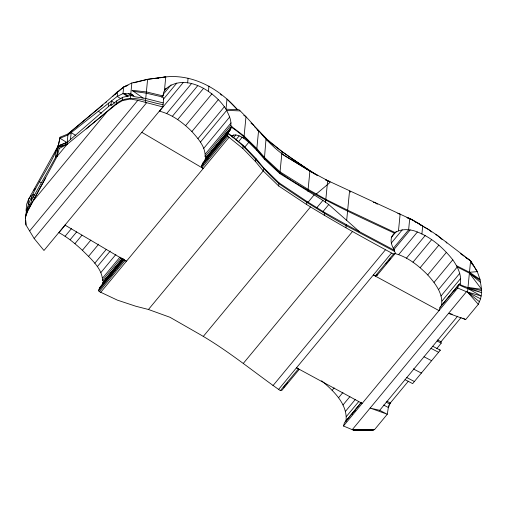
<?xml version="1.0" encoding="UTF-8"?>
<svg xmlns="http://www.w3.org/2000/svg" width="507" height="507" viewBox="0 0 507 507"><rect width="100%" height="100%" fill="white"/><g stroke="black" fill="none" stroke-linecap="round" stroke-linejoin="round"><path stroke-width="0.76" d="M31.314 200.652L57.38 154.223L57.532 146.187L67.203 142.359L111.065 104.334M413.794 368.614L413.775 369.153L421.355 373.089L421.374 372.55M57.38 154.223L57.564 152.011M452.219 314.232L448.549 313.37L465.686 319.556L478.297 304.327L480.598 298.819L481.65 292.678L481.599 289.307L480.002 279.344L477.309 271.638L470.597 260.832L437.218 235.267L428.776 229.627L412.356 219.835L327.661 180.6L309.91 171.068L285.314 156.105C269.705 145.718 258.836 130.109 245.99 116.749L239.019 109.721L226.04 109.201C214.296 90.791 183.699 71.31 164.42 90.189M165.935 88.357L163.571 92.293L163.248 95.57L162.379 95.753L146.371 91.919L132.213 90.328L132.175 90.715L133.43 91.349L146.25 93.161L163.096 97.122L163.666 98.371L162.823 106.933L43.97 250.483L34.172 238.524L25.984 224.981L25.35 217.795L25.68 214.423L27.663 208.485L31.174 202.103L31.643 197.286M25.984 224.981L25.718 220.127M25.35 217.795L27.34 211.812L27.663 208.485M32.911 197.787L33.266 194.181L34.552 194.98M55.434 157.633L56.106 150.813L57.437 148.164M57.525 152.746L57.177 156.302L27.34 211.812M102.889 104.955L68.027 133.956L60.086 137.207L58.261 146.124M70.492 139.444L71.164 132.625L117.212 96.444L123.017 93.573L130.8 93.839L134.444 96.679L145.724 98.485L163.216 102.927M108.384 106.635L108.739 103.035M64.617 143.747L67.203 142.359L57.532 146.187L57.177 156.302L67 144.438L116.458 104.176L116.781 100.849L122.65 97.306L130.635 95.544L133.759 96.045M299.193 369.438L281.962 390.251L280.352 390.637C253.449 371.732 227.998 350.527 199.352 334.1L169.946 317.262L148.456 309.485L135.794 306.241L117.358 300.125L99.315 291.601L98.554 290.784L98.681 289.529L123.657 259.362M99.549 289.186L99.695 287.742L102.122 284.7L102.864 282.146L122.51 258.418M120.856 260.763L103.777 281.391L102.547 280.352C102.218 268.178 90.265 258.342 82.4 250.287C75.125 243.683 67.684 237.282 58.939 232.669L65.371 224.899M116.458 104.176L122.32 100.678L122.65 97.306M122.32 100.678L130.293 99.004L130.635 95.544M228.327 130.964L206.229 157.658L205.107 156.486L230.837 125.406C231.547 119.652 228.442 114.164 226.008 109.151L226.997 99.068L237.46 109.658C219.696 89.219 193.655 73.99 165.77 76.912L147.607 79.326L131.864 82.964L130.8 93.839L133.455 95.386L132.156 95.937L128.575 93.732M162.823 106.933L145.351 102.351L147.607 79.326L165.77 76.912L164.395 90.93M162.265 96.913L162.379 95.753M187.628 82.914L188.091 78.224M208.447 91.121L208.941 86.057M141.808 132.314L203.244 168.489L201.361 166.619L201.488 165.364L227.459 133.994L228.194 133.816C248.05 147.366 261.111 167.861 278.888 183.648C302.736 200.119 327.161 215.786 352.866 229.208L394.37 251.301L395.314 252.587L395.232 253.456L377.012 275.453L375.326 275.935L373.323 274.997L439.005 310.62L439.987 307.369L458.702 284.776L460.153 283.85M394.332 233.112C355.217 214.93 315.665 197.191 279.965 172.691C262.86 158.672 250.471 139.679 231.769 127.485L231.078 127.295L205.386 158.323L204.682 160.833L202.432 163.66L202.287 165.105L203.288 163.907M205.107 156.486C205.569 146.656 197.958 138.506 191.912 131.547C182.767 122.523 172.19 114.392 159.528 111.185L183.287 82.489M201.361 166.619L227.339 135.242L227.459 133.994M228.194 133.816L228.34 132.371L230.412 129.76L231.078 127.295M231.769 127.485L231.845 126.718L230.837 125.406M395.232 253.456L393.47 254.026C364.184 238.246 334.975 222.015 306.627 204.543L278.666 185.961L263.196 170.91L255.547 161.613L242.878 148.526L243.189 145.313L228.251 133.24M394.37 251.301L394.465 250.338L359.495 231.718L328.758 204.555L322.902 200.385L279.87 173.616L264.35 159.128L256.669 150.135L248.779 142.309L243.873 138.335L245.99 116.749M255.547 161.613L255.858 158.399L243.189 145.313M256.669 150.135L258.602 130.445L254.533 126.731M255.858 158.399L263.513 167.697L263.196 170.91L148.456 309.485M264.35 159.128L266.08 138.36L258.602 130.445M278.666 185.961L278.97 182.805L263.513 167.697M279.87 173.616L282.031 151.58L263.456 136.351M306.627 204.543L306.931 201.482L278.97 182.805M307.926 191.335L309.91 171.068L282.031 151.58L266.264 139.596M324.246 215.488L324.543 212.42L306.931 201.482M325.532 202.35L327.661 180.6L325.646 179.865M345.951 227.725L346.249 224.626L324.543 212.42M346.649 220.608L349.538 191.082L350.66 192.14M345.901 421.83C348.366 404.605 333.593 390.897 321.628 380.789M377.012 275.453L377.094 274.585M398.483 230.843L400.131 214.068L397.837 213.555M406.931 217.585L409.738 218.435L408.617 229.867L393.35 248.303M421.894 234.044L422.699 225.875L419.935 224.576M441.521 305.67C443.492 293.768 435.164 283.223 427.705 274.914C418.541 265.636 407.869 257.017 395.061 253.576M394.465 250.338C383.089 231.978 403.078 225.773 417.394 231.997C431.628 237.517 443.352 247.98 452.776 259.787C457.625 266.828 462.105 275.32 460.122 284.129L461.269 285.238L481.65 292.678L466.11 288.033L458.702 284.776L457.713 288.027L343.461 426.007L353.284 430.094L373.228 430.196L374.667 429.48L387.272 414.251L388.66 405.562M465.451 257.157L470.597 260.832L467.53 292.114L478.297 304.327M56.195 150.04L58.204 145.82L60.086 137.207M59.256 148.431L57.931 147.436L67 144.438L59.256 148.431L57.177 156.302L57.931 147.436L57.475 146.764L67 144.438L68.027 133.956L108.79 99.657L117.687 91.615L123.657 87.033L131.864 82.964M383.628 405.049L388.451 407.552L390.346 402.869M343.461 426.007L344.449 422.756L361.193 402.539M56.106 150.813C47.449 171.366 31.364 190.524 26.13 212.18M27.378 211.514L26.047 210.69L26.687 204.15L28.569 199.245L58.204 145.82M45.567 178.001L27.416 211.032L25.432 216.977L25.572 218.555M29.482 198.003L28.569 199.245L28.094 204.074L29.419 204.891M30.401 196.754L31.314 195.512M436.768 348.683L441.198 343.15L441.033 341.737L461.091 317.509M33.475 200.601L106.21 112.757M29.736 230.869L137.822 100.335L145.351 102.351M34.172 238.524L146.555 102.801M163.134 94.435L171.113 84.796M161.758 97.369L163.248 95.57M163.431 99.207L176.804 83.053M65.086 236.287L71.525 228.511M166.689 113.581L191.462 83.661M70.219 239.672L76.684 231.87M172.399 116.261L197.755 85.645M74.992 243.613L81.963 235.197M177.716 119.544L203.618 88.269M82.4 250.287L90.854 240.077M185.587 125.666L211.939 93.839M88.725 256.168L98.669 244.159M191.912 131.547L218.263 99.721M94.79 263.228L106.229 249.412M197.977 138.607L224.328 106.774M97.344 266.625L110.234 251.054M200.449 142.099L226.718 110.368L240.001 110.9M100.956 272.468L115.913 254.4M203.713 148.367L229.639 117.054M102.794 277.842L119.944 257.125M205.354 153.976L231.084 122.903M102.547 280.352L121.211 257.81M229.335 129.748L231.845 126.718L244.095 136.079L256.821 148.583L264.515 157.5L280.048 171.86L308.117 189.371L325.824 199.365L347.663 210.221L395.01 232.536M102.769 283.109L122.922 258.773M205.291 159.287L230.983 128.265M216.197 146.295L217.205 145.084M99.695 287.742L123.607 258.862M202.432 163.66L230.412 129.76M110.013 276.549L113.004 272.943M113.999 271.739L115.495 269.933M116.49 268.729L117.985 266.923M204.283 162.703L205.779 160.896M206.774 159.692L208.269 157.886M209.264 156.682L210.76 154.876M98.554 290.784L124.532 259.407M99.315 291.601L125.223 260.306L126.414 261.276L64.978 225.102M202.052 167.519L227.96 136.231L227.339 135.242M100.62 292.431L229.037 137.34L227.96 136.231M233.733 135.027L232.149 136.953L231.534 135.895C235.66 133.493 240.267 136.187 243.873 138.335M233.6 137.631L235.875 134.881M235.825 139.919L239.177 135.876M238.607 141.535L242.137 137.27M244.418 147.569L248.779 142.309M308.041 202.255L314.093 194.948M203.231 336.496L310.506 206.938M316.85 207.693L322.902 200.385M322.706 211.863L328.758 204.555M243.366 363.323L352.657 231.325M391.277 237.51L396.322 231.414M272.95 385.669L385.301 249.976M391.303 243.075L402.26 229.842M393.901 249.583L410.144 229.963M278.451 389.585L391.372 253.202M280.352 390.637L298.496 368.728L296.494 367.79L362.175 403.414M375.326 275.935L393.47 254.026M283.527 387.595L285.004 385.814M285.986 384.623L287.463 382.842M385.96 263.881L387.437 262.1M388.419 260.909L390.39 258.532M398.679 254.596L417.394 231.997M406.468 258.133L425.177 235.54M413.002 262.17L431.711 239.57M420.151 267.709L438.859 245.109M332.167 390.301L334.138 387.918M427.705 274.914L446.42 252.315M338.53 397.767L342.96 392.418M434.068 282.38L452.776 259.787M342.998 404.966L349.893 396.639M438.536 289.579L457.244 266.986L469.387 273.14L479.92 280.213M345.489 411.329L355.337 399.44M441.033 295.942L459.741 273.349M346.433 416.424L358.741 401.557M441.971 301.038L460.679 278.438M345.216 421.906L361.466 402.279M459.462 283.92L439.987 307.369M351.814 414.694L352.796 413.509M354.273 411.722L355.255 410.537M454.24 290.986L455.229 289.795M456.706 288.014L457.688 286.823M352.219 429.708L466.465 291.728L481.257 296.012L467.879 288.527M379.692 410.315L387.272 414.251L370.135 408.065L379.692 410.315L457.606 316.216M389.129 404.421L408.382 381.169M432.731 346.262L440.31 350.198L412.647 383.609L405.068 379.673M33.798 190.226L35.338 188.572M112.808 96.336L117.687 91.615L117.212 96.444L121.186 98.897M114.816 94.809L116.585 93.256M118.353 91.697L123.657 87.033L127.992 85.195M116.781 100.849L110.925 105.779L111.394 100.963L114.652 102.978M86.203 128.924L116.534 103.403C130.356 92.711 147.879 102.357 163.051 104.594M316.222 194.061L329.322 183.052L329.449 181.747L329.011 181.227L325.646 179.934M105.291 102.959L106.495 101.958M127.251 85.588L123.657 87.033L123.017 93.573L127.675 96.45M133.81 82.856L147.607 79.326M157.176 78.319L158.735 78.065M160.301 77.805L165.77 76.912M456.42 265.655L469.476 272.272L477.309 271.638L470.597 260.832L467.986 259.096M373.228 430.196L353.284 430.094L365.42 429.683M353.284 430.094L374.667 429.48M373.317 202.375L374.838 202.572L377.354 204.213M205.386 158.323L206.153 158.431M130.293 99.004L137.822 100.335M407.577 218.035L409.738 218.435L419.663 223.999L417.869 223.6M481.339 290.562L467.993 287.387L481.599 289.307L469.387 273.14L480.566 282.469M421.228 225.4L422.699 225.875L419.872 224.671M243.778 115.533L245.198 116.052M435.798 234.716L437.218 235.267L442.37 239.754M457.713 288.027L466.465 291.728M439.689 349.931L440.31 350.198M480.598 298.819L467.53 292.114L479.521 301.817M462.929 318.123L465.686 319.556M437.585 339.944L441.033 341.737M437.066 341.002L441.198 343.15M430.994 348.353L438.58 352.295M424.023 356.782L431.603 360.718L431.476 360.35M406.798 377.576L414.384 381.518M386.86 401.208L390.308 402.995M386.163 402.146L389.61 403.94M424.144 227.149L428.776 229.627L431.495 231.997M346.249 224.626L359.495 231.718M281.803 153.925L315.772 174.649M422.356 226.097L423.484 226.794M124.373 93.529L128.315 95.962M98.2 111.223L101.47 113.245M75.803 135.489L71.164 132.625L67.925 134.976L59.984 138.265L67.203 142.727M39.685 181.886L40.997 182.697M409.738 218.435L413.49 220.818M414.739 221.61L415.993 222.408M282.031 151.58L293.471 159.686L317.699 175.618M465.375 257.36L466.681 258.228M316.482 174.763L317.769 175.625M469.476 272.272L480.002 279.344M293.471 159.686L309.91 171.068M133.43 91.349L143.158 98.073M329.011 181.227L330.272 182.114M460.305 253.481L464.165 256.238M229.037 137.34L242.878 148.526M250.959 123.049L253.83 125.521M257.036 129.678L258.735 131.307M262.125 134.564L266.08 138.36M472.797 264.914L473.665 265.839M446.027 241.947L446.851 243.068M220.532 94.042L221.432 95.278M470.597 260.832L471.928 263.982"/></g></svg>
